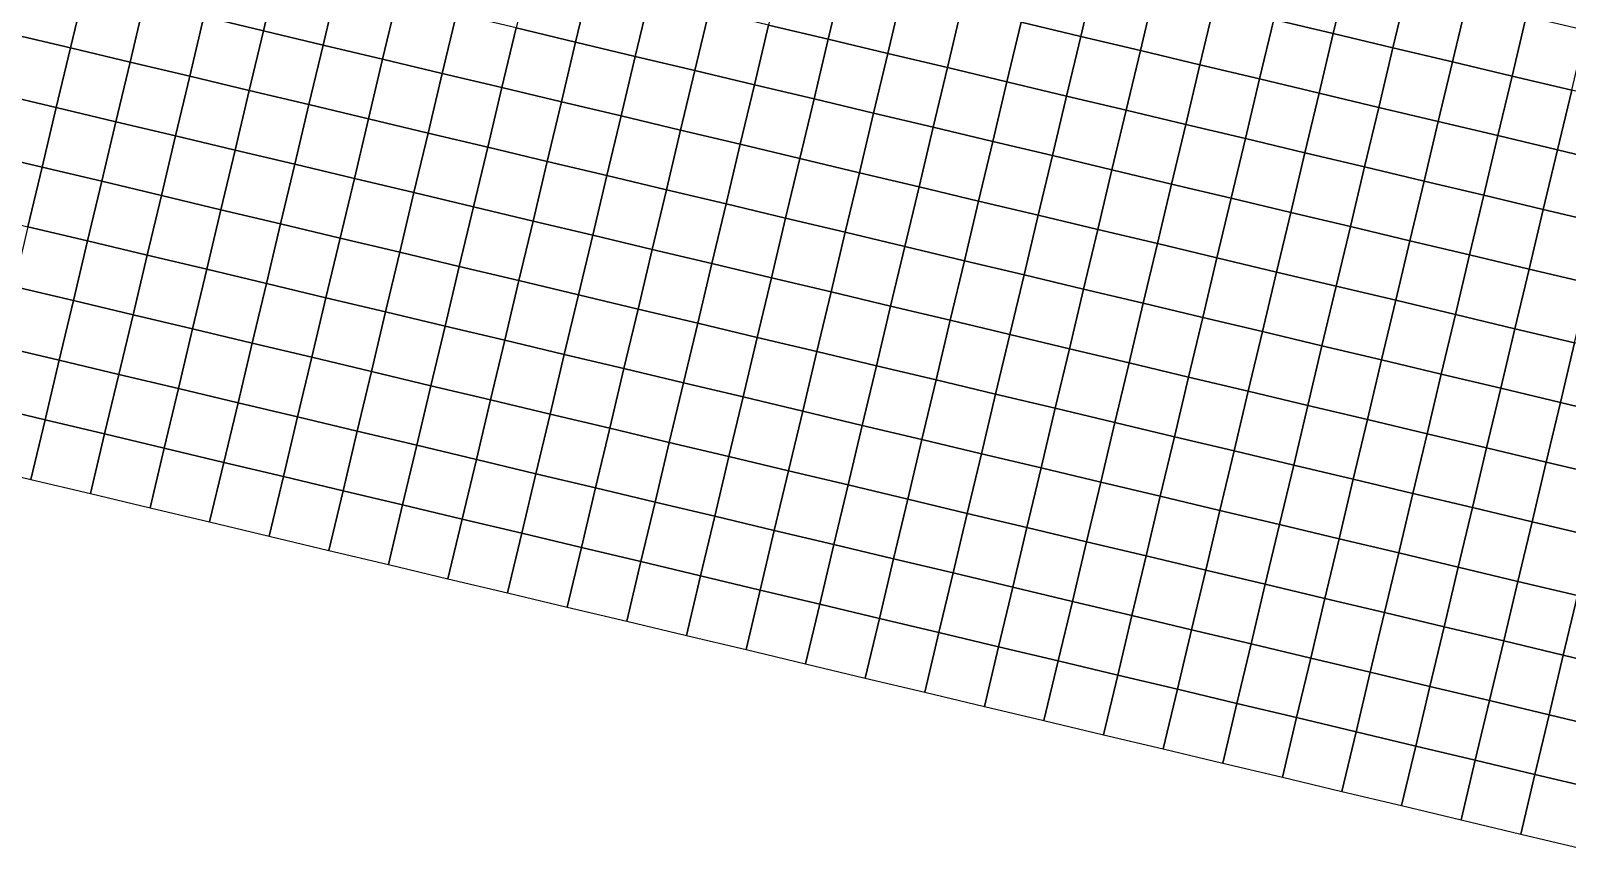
# Model space of a CAD drawing. Header units: metres. Extents: x 0.76 to 9.08, y -3.29 to 2.36.
# Drawn here: x 2.416 to 4.924, y -2.524 to -1.19 of the extents above; entities that cross this region are included whole.
import ezdxf

# ---------------------------------------------------------------- set-up
doc = ezdxf.new("R2010")
doc.units = ezdxf.units.M

msp = doc.modelspace()

# ---------------------------------------------------------------- linework, layer by layer
at = {"layer": 'C1_v2'}
for points in [[(2.7215, -1.0696, -0.6208), (2.6984, -1.1668, -0.6496), (2.7957, -1.19, -0.6708), (2.8188, -1.0927, -0.6431)], [(4.468, -1.0739, -0.7577), (4.4448, -1.1712, -0.8192), (4.5421, -1.1943, -0.8315), (4.5652, -1.097, -0.767)], [(2.4065, -1.0974, -0.5887), (2.3834, -1.1947, -0.6225), (2.4807, -1.2178, -0.6394), (2.5038, -1.1205, -0.607)], [(2.8188, -1.0927, -0.6431), (2.7957, -1.19, -0.6708), (2.893, -1.2131, -0.6921), (2.9161, -1.1158, -0.6655)], [(3.2311, -1.088, -0.7047), (3.208, -1.1853, -0.7297), (3.3052, -1.2084, -0.7504), (3.3284, -1.1111, -0.7266)], [(3.6434, -1.0833, -0.7554), (3.6202, -1.1806, -0.7864), (3.7175, -1.2037, -0.8062), (3.7407, -1.1064, -0.7745)], [(4.0557, -1.0786, -0.7805), (4.0325, -1.1759, -0.8252), (4.1298, -1.199, -0.8349), (4.153, -1.1017, -0.7901)], [(4.153, -1.1017, -0.7901), (4.1298, -1.199, -0.8349), (4.2271, -1.2222, -0.8451), (4.2502, -1.1249, -0.7998)], [(4.5652, -1.097, -0.767), (4.5421, -1.1943, -0.8315), (4.6394, -1.2175, -0.8482), (4.6625, -1.1202, -0.7817)], [(2.5038, -1.1205, -0.607), (2.4807, -1.2178, -0.6394), (2.578, -1.241, -0.6581), (2.6011, -1.1437, -0.6281)], [(2.9161, -1.1158, -0.6655), (2.893, -1.2131, -0.6921), (2.9902, -1.2363, -0.713), (3.0134, -1.139, -0.6879)], [(3.3284, -1.1111, -0.7266), (3.3052, -1.2084, -0.7504), (3.4025, -1.2316, -0.7706), (3.4257, -1.1343, -0.7469)], [(3.7407, -1.1064, -0.7745), (3.7175, -1.2037, -0.8062), (3.8148, -1.2269, -0.8258), (3.838, -1.1296, -0.7937)], [(4.2502, -1.1249, -0.7998), (4.2271, -1.2222, -0.8451), (4.3244, -1.2453, -0.8567), (4.3475, -1.148, -0.8096)], [(4.6625, -1.1202, -0.7817), (4.6394, -1.2175, -0.8482), (4.7367, -1.2406, -0.8617), (4.7598, -1.1433, -0.7948)], [(2.6011, -1.1437, -0.6281), (2.578, -1.241, -0.6581), (2.6752, -1.2641, -0.6789), (2.6984, -1.1668, -0.6496)], [(3.0134, -1.139, -0.6879), (2.9902, -1.2363, -0.713), (3.0875, -1.2594, -0.7319), (3.1107, -1.1621, -0.7085)], [(3.4257, -1.1343, -0.7469), (3.4025, -1.2316, -0.7706), (3.4998, -1.2547, -0.7901), (3.523, -1.1574, -0.7661)], [(3.838, -1.1296, -0.7937), (3.8148, -1.2269, -0.8258), (3.9121, -1.25, -0.8434), (3.9352, -1.1527, -0.8108)], [(3.9352, -1.1527, -0.8108), (3.9121, -1.25, -0.8434), (4.0094, -1.2732, -0.8577), (4.0325, -1.1759, -0.8252)], [(4.3475, -1.148, -0.8096), (4.3244, -1.2453, -0.8567), (4.4217, -1.2685, -0.8683), (4.4448, -1.1712, -0.8192)], [(4.7598, -1.1433, -0.7948), (4.7367, -1.2406, -0.8617), (4.8339, -1.2638, -0.8703), (4.8571, -1.1665, -0.8057)], [(2.6984, -1.1668, -0.6496), (2.6752, -1.2641, -0.6789), (2.7725, -1.2873, -0.6991), (2.7957, -1.19, -0.6708)], [(3.1107, -1.1621, -0.7085), (3.0875, -1.2594, -0.7319), (3.1848, -1.2826, -0.7513), (3.208, -1.1853, -0.7297)], [(3.523, -1.1574, -0.7661), (3.4998, -1.2547, -0.7901), (3.5971, -1.2779, -0.8095), (3.6202, -1.1806, -0.7864)], [(4.0325, -1.1759, -0.8252), (4.0094, -1.2732, -0.8577), (4.1067, -1.2963, -0.8674), (4.1298, -1.199, -0.8349)], [(4.4448, -1.1712, -0.8192), (4.4217, -1.2685, -0.8683), (4.5189, -1.2916, -0.8813), (4.5421, -1.1943, -0.8315)], [(4.8571, -1.1665, -0.8057), (4.8339, -1.2638, -0.8703), (4.9312, -1.2869, -0.8654), (4.9544, -1.1896, -0.8077)], [(2.3834, -1.1947, -0.6225), (2.3602, -1.292, -0.6456), (2.4575, -1.3151, -0.661), (2.4807, -1.2178, -0.6394)], [(2.7957, -1.19, -0.6708), (2.7725, -1.2873, -0.6991), (2.8698, -1.3104, -0.718), (2.893, -1.2131, -0.6921)], [(3.208, -1.1853, -0.7297), (3.1848, -1.2826, -0.7513), (3.2821, -1.3057, -0.7705), (3.3052, -1.2084, -0.7504)], [(3.6202, -1.1806, -0.7864), (3.5971, -1.2779, -0.8095), (3.6944, -1.301, -0.8293), (3.7175, -1.2037, -0.8062)], [(3.7175, -1.2037, -0.8062), (3.6944, -1.301, -0.8293), (3.7917, -1.3242, -0.8476), (3.8148, -1.2269, -0.8258)], [(4.1298, -1.199, -0.8349), (4.1067, -1.2963, -0.8674), (4.2039, -1.3195, -0.8788), (4.2271, -1.2222, -0.8451)], [(4.5421, -1.1943, -0.8315), (4.5189, -1.2916, -0.8813), (4.6162, -1.3148, -0.8991), (4.6394, -1.2175, -0.8482)], [(2.4807, -1.2178, -0.6394), (2.4575, -1.3151, -0.661), (2.5548, -1.3383, -0.6791), (2.578, -1.241, -0.6581)], [(2.893, -1.2131, -0.6921), (2.8698, -1.3104, -0.718), (2.9671, -1.3336, -0.7367), (2.9902, -1.2363, -0.713)], [(3.3052, -1.2084, -0.7504), (3.2821, -1.3057, -0.7705), (3.3794, -1.3289, -0.789), (3.4025, -1.2316, -0.7706)], [(3.8148, -1.2269, -0.8258), (3.7917, -1.3242, -0.8476), (3.8889, -1.3473, -0.8641), (3.9121, -1.25, -0.8434)], [(4.2271, -1.2222, -0.8451), (4.2039, -1.3195, -0.8788), (4.3012, -1.3426, -0.891), (4.3244, -1.2453, -0.8567)], [(4.6394, -1.2175, -0.8482), (4.6162, -1.3148, -0.8991), (4.7135, -1.3379, -0.9133), (4.7367, -1.2406, -0.8617)], [(2.578, -1.241, -0.6581), (2.5548, -1.3383, -0.6791), (2.6521, -1.3614, -0.6981), (2.6752, -1.2641, -0.6789)], [(2.9902, -1.2363, -0.713), (2.9671, -1.3336, -0.7367), (3.0644, -1.3567, -0.7536), (3.0875, -1.2594, -0.7319)], [(3.4025, -1.2316, -0.7706), (3.3794, -1.3289, -0.789), (3.4767, -1.352, -0.8074), (3.4998, -1.2547, -0.7901)], [(3.9121, -1.25, -0.8434), (3.8889, -1.3473, -0.8641), (3.9862, -1.3704, -0.8773), (4.0094, -1.2732, -0.8577)], [(4.3244, -1.2453, -0.8567), (4.3012, -1.3426, -0.891), (4.3985, -1.3657, -0.9025), (4.4217, -1.2685, -0.8683)], [(4.7367, -1.2406, -0.8617), (4.7135, -1.3379, -0.9133), (4.8108, -1.361, -0.9183), (4.8339, -1.2638, -0.8703)], [(2.6752, -1.2641, -0.6789), (2.6521, -1.3614, -0.6981), (2.7494, -1.3846, -0.7176), (2.7725, -1.2873, -0.6991)], [(3.0875, -1.2594, -0.7319), (3.0644, -1.3567, -0.7536), (3.1617, -1.3798, -0.7697), (3.1848, -1.2826, -0.7513)], [(3.4998, -1.2547, -0.7901), (3.4767, -1.352, -0.8074), (3.5739, -1.3751, -0.8252), (3.5971, -1.2779, -0.8095)], [(3.5971, -1.2779, -0.8095), (3.5739, -1.3751, -0.8252), (3.6712, -1.3983, -0.8429), (3.6944, -1.301, -0.8293)], [(4.0094, -1.2732, -0.8577), (3.9862, -1.3704, -0.8773), (4.0835, -1.3936, -0.8879), (4.1067, -1.2963, -0.8674)], [(4.4217, -1.2685, -0.8683), (4.3985, -1.3657, -0.9025), (4.4958, -1.3889, -0.9168), (4.5189, -1.2916, -0.8813)], [(4.8339, -1.2638, -0.8703), (4.8108, -1.361, -0.9183), (4.9081, -1.3842, -0.9093), (4.9312, -1.2869, -0.8654)], [(2.3602, -1.292, -0.6456), (2.3371, -1.3893, -0.6578), (2.4344, -1.4124, -0.6723), (2.4575, -1.3151, -0.661)], [(2.7725, -1.2873, -0.6991), (2.7494, -1.3846, -0.7176), (2.8467, -1.4077, -0.7352), (2.8698, -1.3104, -0.718)], [(3.1848, -1.2826, -0.7513), (3.1617, -1.3798, -0.7697), (3.2589, -1.403, -0.7861), (3.2821, -1.3057, -0.7705)], [(3.6944, -1.301, -0.8293), (3.6712, -1.3983, -0.8429), (3.7685, -1.4214, -0.8592), (3.7917, -1.3242, -0.8476)], [(4.1067, -1.2963, -0.8674), (4.0835, -1.3936, -0.8879), (4.1808, -1.4167, -0.8989), (4.2039, -1.3195, -0.8788)], [(4.5189, -1.2916, -0.8813), (4.4958, -1.3889, -0.9168), (4.5931, -1.412, -0.9334), (4.6162, -1.3148, -0.8991)], [(4.9312, -1.2869, -0.8654), (4.9081, -1.3842, -0.9093), (5.0054, -1.4073, -0.8937), (5.0285, -1.31, -0.8556)], [(2.4575, -1.3151, -0.661), (2.4344, -1.4124, -0.6723), (2.5317, -1.4355, -0.6897), (2.5548, -1.3383, -0.6791)], [(2.8698, -1.3104, -0.718), (2.8467, -1.4077, -0.7352), (2.944, -1.4308, -0.7524), (2.9671, -1.3336, -0.7367)], [(3.2821, -1.3057, -0.7705), (3.2589, -1.403, -0.7861), (3.3562, -1.4261, -0.8019), (3.3794, -1.3289, -0.789)], [(3.3794, -1.3289, -0.789), (3.3562, -1.4261, -0.8019), (3.4535, -1.4493, -0.8186), (3.4767, -1.352, -0.8074)], [(3.7917, -1.3242, -0.8476), (3.7685, -1.4214, -0.8592), (3.8658, -1.4446, -0.8737), (3.8889, -1.3473, -0.8641)], [(4.2039, -1.3195, -0.8788), (4.1808, -1.4167, -0.8989), (4.2781, -1.4399, -0.9121), (4.3012, -1.3426, -0.891)], [(4.6162, -1.3148, -0.8991), (4.5931, -1.412, -0.9334), (4.6904, -1.4352, -0.9458), (4.7135, -1.3379, -0.9133)], [(2.5548, -1.3383, -0.6791), (2.5317, -1.4355, -0.6897), (2.629, -1.4587, -0.7078), (2.6521, -1.3614, -0.6981)], [(2.9671, -1.3336, -0.7367), (2.944, -1.4308, -0.7524), (3.0412, -1.454, -0.7674), (3.0644, -1.3567, -0.7536)], [(3.4767, -1.352, -0.8074), (3.4535, -1.4493, -0.8186), (3.5508, -1.4724, -0.8326), (3.5739, -1.3751, -0.8252)], [(3.8889, -1.3473, -0.8641), (3.8658, -1.4446, -0.8737), (3.9631, -1.4677, -0.8847), (3.9862, -1.3704, -0.8773)], [(4.3012, -1.3426, -0.891), (4.2781, -1.4399, -0.9121), (4.3754, -1.463, -0.9237), (4.3985, -1.3657, -0.9025)], [(4.7135, -1.3379, -0.9133), (4.6904, -1.4352, -0.9458), (4.7877, -1.4583, -0.9485), (4.8108, -1.361, -0.9183)], [(2.6521, -1.3614, -0.6981), (2.629, -1.4587, -0.7078), (2.7262, -1.4818, -0.7269), (2.7494, -1.3846, -0.7176)], [(3.0644, -1.3567, -0.7536), (3.0412, -1.454, -0.7674), (3.1385, -1.4771, -0.7815), (3.1617, -1.3798, -0.7697)], [(3.5739, -1.3751, -0.8252), (3.5508, -1.4724, -0.8326), (3.6481, -1.4956, -0.8471), (3.6712, -1.3983, -0.8429)], [(3.9862, -1.3704, -0.8773), (3.9631, -1.4677, -0.8847), (4.0604, -1.4909, -0.8954), (4.0835, -1.3936, -0.8879)], [(4.3985, -1.3657, -0.9025), (4.3754, -1.463, -0.9237), (4.4727, -1.4862, -0.9369), (4.4958, -1.3889, -0.9168)], [(4.8108, -1.361, -0.9183), (4.7877, -1.4583, -0.9485), (4.8849, -1.4815, -0.938), (4.9081, -1.3842, -0.9093)], [(2.3371, -1.3893, -0.6578), (2.314, -1.4865, -0.6593), (2.4112, -1.5097, -0.6731), (2.4344, -1.4124, -0.6723)], [(2.7494, -1.3846, -0.7176), (2.7262, -1.4818, -0.7269), (2.8235, -1.505, -0.7442), (2.8467, -1.4077, -0.7352)], [(3.1617, -1.3798, -0.7697), (3.1385, -1.4771, -0.7815), (3.2358, -1.5003, -0.7959), (3.2589, -1.403, -0.7861)], [(3.2589, -1.403, -0.7861), (3.2358, -1.5003, -0.7959), (3.3331, -1.5234, -0.8098), (3.3562, -1.4261, -0.8019)], [(3.6712, -1.3983, -0.8429), (3.6481, -1.4956, -0.8471), (3.7454, -1.5187, -0.8596), (3.7685, -1.4214, -0.8592)], [(4.0835, -1.3936, -0.8879), (4.0604, -1.4909, -0.8954), (4.1577, -1.514, -0.9071), (4.1808, -1.4167, -0.8989)], [(4.4958, -1.3889, -0.9168), (4.4727, -1.4862, -0.9369), (4.5699, -1.5093, -0.9528), (4.5931, -1.412, -0.9334)], [(4.9081, -1.3842, -0.9093), (4.8849, -1.4815, -0.938), (4.9822, -1.5046, -0.9192), (5.0054, -1.4073, -0.8937)], [(2.4344, -1.4124, -0.6723), (2.4112, -1.5097, -0.6731), (2.5085, -1.5328, -0.6902), (2.5317, -1.4355, -0.6897)], [(2.8467, -1.4077, -0.7352), (2.8235, -1.505, -0.7442), (2.9208, -1.5281, -0.76), (2.944, -1.4308, -0.7524)], [(3.3562, -1.4261, -0.8019), (3.3331, -1.5234, -0.8098), (3.4304, -1.5466, -0.8246), (3.4535, -1.4493, -0.8186)], [(3.7685, -1.4214, -0.8592), (3.7454, -1.5187, -0.8596), (3.8427, -1.5419, -0.8718), (3.8658, -1.4446, -0.8737)], [(4.1808, -1.4167, -0.8989), (4.1577, -1.514, -0.9071), (4.2549, -1.5372, -0.9201), (4.2781, -1.4399, -0.9121)], [(4.5931, -1.412, -0.9334), (4.5699, -1.5093, -0.9528), (4.6672, -1.5325, -0.9608), (4.6904, -1.4352, -0.9458)], [(2.5317, -1.4355, -0.6897), (2.5085, -1.5328, -0.6902), (2.6058, -1.556, -0.7076), (2.629, -1.4587, -0.7078)], [(2.944, -1.4308, -0.7524), (2.9208, -1.5281, -0.76), (3.0181, -1.5513, -0.7739), (3.0412, -1.454, -0.7674)], [(3.0412, -1.454, -0.7674), (3.0181, -1.5513, -0.7739), (3.1154, -1.5744, -0.7875), (3.1385, -1.4771, -0.7815)], [(3.4535, -1.4493, -0.8186), (3.4304, -1.5466, -0.8246), (3.5277, -1.5697, -0.8363), (3.5508, -1.4724, -0.8326)], [(3.8658, -1.4446, -0.8737), (3.8427, -1.5419, -0.8718), (3.9399, -1.565, -0.8809), (3.9631, -1.4677, -0.8847)], [(4.2781, -1.4399, -0.9121), (4.2549, -1.5372, -0.9201), (4.3522, -1.5603, -0.9309), (4.3754, -1.463, -0.9237)], [(4.6904, -1.4352, -0.9458), (4.6672, -1.5325, -0.9608), (4.7645, -1.5556, -0.962), (4.7877, -1.4583, -0.9485)], [(2.629, -1.4587, -0.7078), (2.6058, -1.556, -0.7076), (2.7031, -1.5791, -0.7268), (2.7262, -1.4818, -0.7269)], [(3.1385, -1.4771, -0.7815), (3.1154, -1.5744, -0.7875), (3.2127, -1.5976, -0.8014), (3.2358, -1.5003, -0.7959)], [(3.5508, -1.4724, -0.8326), (3.5277, -1.5697, -0.8363), (3.6249, -1.5929, -0.8475), (3.6481, -1.4956, -0.8471)], [(3.9631, -1.4677, -0.8847), (3.9399, -1.565, -0.8809), (4.0372, -1.5882, -0.891), (4.0604, -1.4909, -0.8954)], [(4.3754, -1.463, -0.9237), (4.3522, -1.5603, -0.9309), (4.4495, -1.5835, -0.9423), (4.4727, -1.4862, -0.9369)], [(4.7877, -1.4583, -0.9485), (4.7645, -1.5556, -0.962), (4.8618, -1.5788, -0.9521), (4.8849, -1.4815, -0.938)], [(2.7262, -1.4818, -0.7269), (2.7031, -1.5791, -0.7268), (2.8004, -1.6023, -0.744), (2.8235, -1.505, -0.7442)], [(3.2358, -1.5003, -0.7959), (3.2127, -1.5976, -0.8014), (3.3099, -1.6207, -0.8132), (3.3331, -1.5234, -0.8098)], [(3.6481, -1.4956, -0.8471), (3.6249, -1.5929, -0.8475), (3.7222, -1.616, -0.858), (3.7454, -1.5187, -0.8596)], [(4.0604, -1.4909, -0.8954), (4.0372, -1.5882, -0.891), (4.1345, -1.6113, -0.9023), (4.1577, -1.514, -0.9071)], [(4.4727, -1.4862, -0.9369), (4.4495, -1.5835, -0.9423), (4.5468, -1.6066, -0.9553), (4.5699, -1.5093, -0.9528)], [(4.8849, -1.4815, -0.938), (4.8618, -1.5788, -0.9521), (4.9591, -1.6019, -0.9336), (4.9822, -1.5046, -0.9192)], [(2.4112, -1.5097, -0.6731), (2.3881, -1.607, -0.6638), (2.4854, -1.6301, -0.6804), (2.5085, -1.5328, -0.6902)], [(2.8235, -1.505, -0.7442), (2.8004, -1.6023, -0.744), (2.8977, -1.6254, -0.7592), (2.9208, -1.5281, -0.76)], [(2.9208, -1.5281, -0.76), (2.8977, -1.6254, -0.7592), (2.9949, -1.6486, -0.7734), (3.0181, -1.5513, -0.7739)], [(3.3331, -1.5234, -0.8098), (3.3099, -1.6207, -0.8132), (3.4072, -1.6439, -0.826), (3.4304, -1.5466, -0.8246)], [(3.7454, -1.5187, -0.8596), (3.7222, -1.616, -0.858), (3.8195, -1.6392, -0.8681), (3.8427, -1.5419, -0.8718)], [(4.1577, -1.514, -0.9071), (4.1345, -1.6113, -0.9023), (4.2318, -1.6345, -0.9136), (4.2549, -1.5372, -0.9201)], [(4.5699, -1.5093, -0.9528), (4.5468, -1.6066, -0.9553), (4.6441, -1.6297, -0.9599), (4.6672, -1.5325, -0.9608)], [(2.5085, -1.5328, -0.6902), (2.4854, -1.6301, -0.6804), (2.5827, -1.6533, -0.6981), (2.6058, -1.556, -0.7076)], [(3.0181, -1.5513, -0.7739), (2.9949, -1.6486, -0.7734), (3.0922, -1.6717, -0.7864), (3.1154, -1.5744, -0.7875)], [(3.4304, -1.5466, -0.8246), (3.4072, -1.6439, -0.826), (3.5045, -1.667, -0.836), (3.5277, -1.5697, -0.8363)], [(3.8427, -1.5419, -0.8718), (3.8195, -1.6392, -0.8681), (3.9168, -1.6623, -0.8764), (3.9399, -1.565, -0.8809)], [(4.2549, -1.5372, -0.9201), (4.2318, -1.6345, -0.9136), (4.3291, -1.6576, -0.9245), (4.3522, -1.5603, -0.9309)], [(4.6672, -1.5325, -0.9608), (4.6441, -1.6297, -0.9599), (4.7414, -1.6529, -0.9599), (4.7645, -1.5556, -0.962)], [(2.6058, -1.556, -0.7076), (2.5827, -1.6533, -0.6981), (2.6799, -1.6764, -0.7172), (2.7031, -1.5791, -0.7268)], [(2.7031, -1.5791, -0.7268), (2.6799, -1.6764, -0.7172), (2.7772, -1.6996, -0.7351), (2.8004, -1.6023, -0.744)], [(3.1154, -1.5744, -0.7875), (3.0922, -1.6717, -0.7864), (3.1895, -1.6948, -0.8), (3.2127, -1.5976, -0.8014)], [(3.5277, -1.5697, -0.8363), (3.5045, -1.667, -0.836), (3.6018, -1.6901, -0.8454), (3.6249, -1.5929, -0.8475)], [(3.9399, -1.565, -0.8809), (3.9168, -1.6623, -0.8764), (4.0141, -1.6854, -0.8857), (4.0372, -1.5882, -0.891)], [(4.3522, -1.5603, -0.9309), (4.3291, -1.6576, -0.9245), (4.4264, -1.6807, -0.9328), (4.4495, -1.5835, -0.9423)], [(4.7645, -1.5556, -0.962), (4.7414, -1.6529, -0.9599), (4.8386, -1.676, -0.9511), (4.8618, -1.5788, -0.9521)], [(4.8618, -1.5788, -0.9521), (4.8386, -1.676, -0.9511), (4.9359, -1.6992, -0.9365), (4.9591, -1.6019, -0.9336)], [(2.8004, -1.6023, -0.744), (2.7772, -1.6996, -0.7351), (2.8745, -1.7227, -0.7499), (2.8977, -1.6254, -0.7592)], [(3.2127, -1.5976, -0.8014), (3.1895, -1.6948, -0.8), (3.2868, -1.718, -0.8122), (3.3099, -1.6207, -0.8132)], [(3.6249, -1.5929, -0.8475), (3.6018, -1.6901, -0.8454), (3.6991, -1.7133, -0.8542), (3.7222, -1.616, -0.858)], [(4.0372, -1.5882, -0.891), (4.0141, -1.6854, -0.8857), (4.1114, -1.7086, -0.8968), (4.1345, -1.6113, -0.9023)], [(4.4495, -1.5835, -0.9423), (4.4264, -1.6807, -0.9328), (4.5236, -1.7039, -0.9418), (4.5468, -1.6066, -0.9553)], [(2.3881, -1.607, -0.6638), (2.3649, -1.7043, -0.6439), (2.4622, -1.7274, -0.661), (2.4854, -1.6301, -0.6804)], [(2.4854, -1.6301, -0.6804), (2.4622, -1.7274, -0.661), (2.5595, -1.7505, -0.6788), (2.5827, -1.6533, -0.6981)], [(2.8977, -1.6254, -0.7592), (2.8745, -1.7227, -0.7499), (2.9718, -1.7458, -0.7649), (2.9949, -1.6486, -0.7734)], [(3.3099, -1.6207, -0.8132), (3.2868, -1.718, -0.8122), (3.3841, -1.7411, -0.8229), (3.4072, -1.6439, -0.826)], [(3.7222, -1.616, -0.858), (3.6991, -1.7133, -0.8542), (3.7964, -1.7364, -0.8627), (3.8195, -1.6392, -0.8681)], [(4.1345, -1.6113, -0.9023), (4.1114, -1.7086, -0.8968), (4.2086, -1.7317, -0.9071), (4.2318, -1.6345, -0.9136)], [(4.5468, -1.6066, -0.9553), (4.5236, -1.7039, -0.9418), (4.6209, -1.727, -0.9438), (4.6441, -1.6297, -0.9599)], [(4.6441, -1.6297, -0.9599), (4.6209, -1.727, -0.9438), (4.7182, -1.7502, -0.9432), (4.7414, -1.6529, -0.9599)], [(2.5827, -1.6533, -0.6981), (2.5595, -1.7505, -0.6788), (2.6568, -1.7737, -0.6984), (2.6799, -1.6764, -0.7172)], [(2.9949, -1.6486, -0.7734), (2.9718, -1.7458, -0.7649), (3.0691, -1.769, -0.7786), (3.0922, -1.6717, -0.7864)], [(3.4072, -1.6439, -0.826), (3.3841, -1.7411, -0.8229), (3.4814, -1.7643, -0.8331), (3.5045, -1.667, -0.836)], [(3.8195, -1.6392, -0.8681), (3.7964, -1.7364, -0.8627), (3.8937, -1.7596, -0.8706), (3.9168, -1.6623, -0.8764)], [(4.2318, -1.6345, -0.9136), (4.2086, -1.7317, -0.9071), (4.3059, -1.7549, -0.9159), (4.3291, -1.6576, -0.9245)], [(4.7414, -1.6529, -0.9599), (4.7182, -1.7502, -0.9432), (4.8155, -1.7733, -0.9368), (4.8386, -1.676, -0.9511)], [(2.6799, -1.6764, -0.7172), (2.6568, -1.7737, -0.6984), (2.7541, -1.7968, -0.7177), (2.7772, -1.6996, -0.7351)], [(3.0922, -1.6717, -0.7864), (3.0691, -1.769, -0.7786), (3.1664, -1.7921, -0.7923), (3.1895, -1.6948, -0.8)], [(3.5045, -1.667, -0.836), (3.4814, -1.7643, -0.8331), (3.5787, -1.7874, -0.8403), (3.6018, -1.6901, -0.8454)], [(3.9168, -1.6623, -0.8764), (3.8937, -1.7596, -0.8706), (3.9909, -1.7827, -0.8805), (4.0141, -1.6854, -0.8857)], [(4.3291, -1.6576, -0.9245), (4.3059, -1.7549, -0.9159), (4.4032, -1.778, -0.9226), (4.4264, -1.6807, -0.9328)], [(4.8386, -1.676, -0.9511), (4.8155, -1.7733, -0.9368), (4.9128, -1.7965, -0.9283), (4.9359, -1.6992, -0.9365)], [(2.3649, -1.7043, -0.6439), (2.3418, -1.8015, -0.6278), (2.4391, -1.8247, -0.6451), (2.4622, -1.7274, -0.661)], [(2.7772, -1.6996, -0.7351), (2.7541, -1.7968, -0.7177), (2.8514, -1.82, -0.7328), (2.8745, -1.7227, -0.7499)], [(3.1895, -1.6948, -0.8), (3.1664, -1.7921, -0.7923), (3.2637, -1.8153, -0.805), (3.2868, -1.718, -0.8122)], [(3.6018, -1.6901, -0.8454), (3.5787, -1.7874, -0.8403), (3.6759, -1.8106, -0.8481), (3.6991, -1.7133, -0.8542)], [(4.0141, -1.6854, -0.8857), (3.9909, -1.7827, -0.8805), (4.0882, -1.8059, -0.8907), (4.1114, -1.7086, -0.8968)], [(4.4264, -1.6807, -0.9328), (4.4032, -1.778, -0.9226), (4.5005, -1.8012, -0.9282), (4.5236, -1.7039, -0.9418)], [(4.5236, -1.7039, -0.9418), (4.5005, -1.8012, -0.9282), (4.5978, -1.8243, -0.9265), (4.6209, -1.727, -0.9438)], [(4.9359, -1.6992, -0.9365), (4.9128, -1.7965, -0.9283), (5.0101, -1.8196, -0.9108), (5.0332, -1.7223, -0.9116)], [(2.4622, -1.7274, -0.661), (2.4391, -1.8247, -0.6451), (2.5364, -1.8478, -0.6636), (2.5595, -1.7505, -0.6788)], [(2.8745, -1.7227, -0.7499), (2.8514, -1.82, -0.7328), (2.9487, -1.8431, -0.749), (2.9718, -1.7458, -0.7649)], [(3.2868, -1.718, -0.8122), (3.2637, -1.8153, -0.805), (3.3609, -1.8384, -0.8158), (3.3841, -1.7411, -0.8229)], [(3.6991, -1.7133, -0.8542), (3.6759, -1.8106, -0.8481), (3.7732, -1.8337, -0.8556), (3.7964, -1.7364, -0.8627)], [(4.1114, -1.7086, -0.8968), (4.0882, -1.8059, -0.8907), (4.1855, -1.829, -0.8996), (4.2086, -1.7317, -0.9071)], [(4.6209, -1.727, -0.9438), (4.5978, -1.8243, -0.9265), (4.6951, -1.8475, -0.9244), (4.7182, -1.7502, -0.9432)], [(2.5595, -1.7505, -0.6788), (2.5364, -1.8478, -0.6636), (2.6337, -1.871, -0.6834), (2.6568, -1.7737, -0.6984)], [(2.9718, -1.7458, -0.7649), (2.9487, -1.8431, -0.749), (3.0459, -1.8663, -0.764), (3.0691, -1.769, -0.7786)], [(3.3841, -1.7411, -0.8229), (3.3609, -1.8384, -0.8158), (3.4582, -1.8616, -0.8254), (3.4814, -1.7643, -0.8331)], [(3.7964, -1.7364, -0.8627), (3.7732, -1.8337, -0.8556), (3.8705, -1.8569, -0.8638), (3.8937, -1.7596, -0.8706)], [(4.2086, -1.7317, -0.9071), (4.1855, -1.829, -0.8996), (4.2828, -1.8522, -0.9067), (4.3059, -1.7549, -0.9159)], [(4.3059, -1.7549, -0.9159), (4.2828, -1.8522, -0.9067), (4.3801, -1.8753, -0.9114), (4.4032, -1.778, -0.9226)], [(4.7182, -1.7502, -0.9432), (4.6951, -1.8475, -0.9244), (4.7924, -1.8706, -0.9193), (4.8155, -1.7733, -0.9368)], [(2.6568, -1.7737, -0.6984), (2.6337, -1.871, -0.6834), (2.7309, -1.8941, -0.7033), (2.7541, -1.7968, -0.7177)], [(3.0691, -1.769, -0.7786), (3.0459, -1.8663, -0.764), (3.1432, -1.8894, -0.7788), (3.1664, -1.7921, -0.7923)], [(3.4814, -1.7643, -0.8331), (3.4582, -1.8616, -0.8254), (3.5555, -1.8847, -0.8325), (3.5787, -1.7874, -0.8403)], [(3.8937, -1.7596, -0.8706), (3.8705, -1.8569, -0.8638), (3.9678, -1.88, -0.8742), (3.9909, -1.7827, -0.8805)], [(4.4032, -1.778, -0.9226), (4.3801, -1.8753, -0.9114), (4.4774, -1.8985, -0.914), (4.5005, -1.8012, -0.9282)], [(4.8155, -1.7733, -0.9368), (4.7924, -1.8706, -0.9193), (4.8896, -1.8938, -0.9147), (4.9128, -1.7965, -0.9283)], [(2.3418, -1.8015, -0.6278), (2.3187, -1.8988, -0.6157), (2.4159, -1.922, -0.6332), (2.4391, -1.8247, -0.6451)], [(2.7541, -1.7968, -0.7177), (2.7309, -1.8941, -0.7033), (2.8282, -1.9173, -0.7194), (2.8514, -1.82, -0.7328)], [(3.1664, -1.7921, -0.7923), (3.1432, -1.8894, -0.7788), (3.2405, -1.9126, -0.7925), (3.2637, -1.8153, -0.805)], [(3.5787, -1.7874, -0.8403), (3.5555, -1.8847, -0.8325), (3.6528, -1.9079, -0.8402), (3.6759, -1.8106, -0.8481)], [(3.9909, -1.7827, -0.8805), (3.9678, -1.88, -0.8742), (4.0651, -1.9032, -0.8841), (4.0882, -1.8059, -0.8907)], [(4.0882, -1.8059, -0.8907), (4.0651, -1.9032, -0.8841), (4.1624, -1.9263, -0.8923), (4.1855, -1.829, -0.8996)], [(4.5005, -1.8012, -0.9282), (4.4774, -1.8985, -0.914), (4.5746, -1.9216, -0.9105), (4.5978, -1.8243, -0.9265)], [(4.9128, -1.7965, -0.9283), (4.8896, -1.8938, -0.9147), (4.9869, -1.9169, -0.9041), (5.0101, -1.8196, -0.9108)], [(2.4391, -1.8247, -0.6451), (2.4159, -1.922, -0.6332), (2.5132, -1.9451, -0.652), (2.5364, -1.8478, -0.6636)], [(2.8514, -1.82, -0.7328), (2.8282, -1.9173, -0.7194), (2.9255, -1.9404, -0.7359), (2.9487, -1.8431, -0.749)], [(3.2637, -1.8153, -0.805), (3.2405, -1.9126, -0.7925), (3.3378, -1.9357, -0.8045), (3.3609, -1.8384, -0.8158)], [(3.6759, -1.8106, -0.8481), (3.6528, -1.9079, -0.8402), (3.7501, -1.931, -0.8473), (3.7732, -1.8337, -0.8556)], [(4.1855, -1.829, -0.8996), (4.1624, -1.9263, -0.8923), (4.2596, -1.9495, -0.8963), (4.2828, -1.8522, -0.9067)], [(4.5978, -1.8243, -0.9265), (4.5746, -1.9216, -0.9105), (4.6719, -1.9447, -0.9062), (4.6951, -1.8475, -0.9244)], [(2.5364, -1.8478, -0.6636), (2.5132, -1.9451, -0.652), (2.6105, -1.9683, -0.6722), (2.6337, -1.871, -0.6834)], [(2.9487, -1.8431, -0.749), (2.9255, -1.9404, -0.7359), (3.0228, -1.9636, -0.7522), (3.0459, -1.8663, -0.764)], [(3.3609, -1.8384, -0.8158), (3.3378, -1.9357, -0.8045), (3.4351, -1.9589, -0.8139), (3.4582, -1.8616, -0.8254)], [(3.7732, -1.8337, -0.8556), (3.7501, -1.931, -0.8473), (3.8474, -1.9542, -0.8562), (3.8705, -1.8569, -0.8638)], [(4.2828, -1.8522, -0.9067), (4.2596, -1.9495, -0.8963), (4.3569, -1.9726, -0.899), (4.3801, -1.8753, -0.9114)], [(4.6951, -1.8475, -0.9244), (4.6719, -1.9447, -0.9062), (4.7692, -1.9679, -0.9007), (4.7924, -1.8706, -0.9193)], [(2.6337, -1.871, -0.6834), (2.6105, -1.9683, -0.6722), (2.7078, -1.9914, -0.6924), (2.7309, -1.8941, -0.7033)], [(3.0459, -1.8663, -0.764), (3.0228, -1.9636, -0.7522), (3.1201, -1.9867, -0.7679), (3.1432, -1.8894, -0.7788)], [(3.4582, -1.8616, -0.8254), (3.4351, -1.9589, -0.8139), (3.5324, -1.982, -0.8214), (3.5555, -1.8847, -0.8325)], [(3.8705, -1.8569, -0.8638), (3.8474, -1.9542, -0.8562), (3.9446, -1.9773, -0.8667), (3.9678, -1.88, -0.8742)], [(3.9678, -1.88, -0.8742), (3.9446, -1.9773, -0.8667), (4.0419, -2.0004, -0.8756), (4.0651, -1.9032, -0.8841)], [(4.3801, -1.8753, -0.9114), (4.3569, -1.9726, -0.899), (4.4542, -1.9957, -0.8993), (4.4774, -1.8985, -0.914)], [(4.7924, -1.8706, -0.9193), (4.7692, -1.9679, -0.9007), (4.8665, -1.991, -0.8984), (4.8896, -1.8938, -0.9147)], [(2.7309, -1.8941, -0.7033), (2.7078, -1.9914, -0.6924), (2.8051, -2.0146, -0.7093), (2.8282, -1.9173, -0.7194)], [(3.1432, -1.8894, -0.7788), (3.1201, -1.9867, -0.7679), (3.2174, -2.0098, -0.7825), (3.2405, -1.9126, -0.7925)], [(3.5555, -1.8847, -0.8325), (3.5324, -1.982, -0.8214), (3.6296, -2.0051, -0.8296), (3.6528, -1.9079, -0.8402)], [(4.0651, -1.9032, -0.8841), (4.0419, -2.0004, -0.8756), (4.1392, -2.0236, -0.8825), (4.1624, -1.9263, -0.8923)], [(4.4774, -1.8985, -0.914), (4.4542, -1.9957, -0.8993), (4.5515, -2.0189, -0.8951), (4.5746, -1.9216, -0.9105)], [(4.8896, -1.8938, -0.9147), (4.8665, -1.991, -0.8984), (4.9638, -2.0142, -0.8937), (4.9869, -1.9169, -0.9041)], [(2.8282, -1.9173, -0.7194), (2.8051, -2.0146, -0.7093), (2.9024, -2.0377, -0.7263), (2.9255, -1.9404, -0.7359)], [(3.2405, -1.9126, -0.7925), (3.2174, -2.0098, -0.7825), (3.3146, -2.033, -0.7952), (3.3378, -1.9357, -0.8045)], [(3.6528, -1.9079, -0.8402), (3.6296, -2.0051, -0.8296), (3.7269, -2.0283, -0.8375), (3.7501, -1.931, -0.8473)], [(3.7501, -1.931, -0.8473), (3.7269, -2.0283, -0.8375), (3.8242, -2.0514, -0.8477), (3.8474, -1.9542, -0.8562)], [(4.1624, -1.9263, -0.8923), (4.1392, -2.0236, -0.8825), (4.2365, -2.0467, -0.8854), (4.2596, -1.9495, -0.8963)], [(4.5746, -1.9216, -0.9105), (4.5515, -2.0189, -0.8951), (4.6488, -2.042, -0.8903), (4.6719, -1.9447, -0.9062)], [(2.9255, -1.9404, -0.7359), (2.9024, -2.0377, -0.7263), (2.9996, -2.0608, -0.7434), (3.0228, -1.9636, -0.7522)], [(3.3378, -1.9357, -0.8045), (3.3146, -2.033, -0.7952), (3.4119, -2.0561, -0.805), (3.4351, -1.9589, -0.8139)], [(3.8474, -1.9542, -0.8562), (3.8242, -2.0514, -0.8477), (3.9215, -2.0746, -0.8581), (3.9446, -1.9773, -0.8667)], [(4.2596, -1.9495, -0.8963), (4.2365, -2.0467, -0.8854), (4.3338, -2.0699, -0.8859), (4.3569, -1.9726, -0.899)], [(4.6719, -1.9447, -0.9062), (4.6488, -2.042, -0.8903), (4.7461, -2.0652, -0.8857), (4.7692, -1.9679, -0.9007)], [(3.0228, -1.9636, -0.7522), (2.9996, -2.0608, -0.7434), (3.0969, -2.084, -0.7599), (3.1201, -1.9867, -0.7679)], [(3.4351, -1.9589, -0.8139), (3.4119, -2.0561, -0.805), (3.5092, -2.0793, -0.8124), (3.5324, -1.982, -0.8214)], [(3.9446, -1.9773, -0.8667), (3.9215, -2.0746, -0.8581), (4.0188, -2.0977, -0.8657), (4.0419, -2.0004, -0.8756)], [(4.3569, -1.9726, -0.899), (4.3338, -2.0699, -0.8859), (4.4311, -2.093, -0.884), (4.4542, -1.9957, -0.8993)], [(4.7692, -1.9679, -0.9007), (4.7461, -2.0652, -0.8857), (4.8434, -2.0883, -0.8821), (4.8665, -1.991, -0.8984)], [(3.1201, -1.9867, -0.7679), (3.0969, -2.084, -0.7599), (3.1942, -2.1071, -0.7751), (3.2174, -2.0098, -0.7825)], [(3.5324, -1.982, -0.8214), (3.5092, -2.0793, -0.8124), (3.6065, -2.1024, -0.8211), (3.6296, -2.0051, -0.8296)], [(3.6296, -2.0051, -0.8296), (3.6065, -2.1024, -0.8211), (3.7038, -2.1256, -0.8297), (3.7269, -2.0283, -0.8375)], [(4.0419, -2.0004, -0.8756), (4.0188, -2.0977, -0.8657), (4.1161, -2.1209, -0.8713), (4.1392, -2.0236, -0.8825)], [(4.4542, -1.9957, -0.8993), (4.4311, -2.093, -0.884), (4.5284, -2.1162, -0.879), (4.5515, -2.0189, -0.8951)], [(4.8665, -1.991, -0.8984), (4.8434, -2.0883, -0.8821), (4.9406, -2.1115, -0.8824), (4.9638, -2.0142, -0.8937)], [(3.2174, -2.0098, -0.7825), (3.1942, -2.1071, -0.7751), (3.2915, -2.1303, -0.7878), (3.3146, -2.033, -0.7952)], [(3.7269, -2.0283, -0.8375), (3.7038, -2.1256, -0.8297), (3.8011, -2.1487, -0.8406), (3.8242, -2.0514, -0.8477)], [(4.1392, -2.0236, -0.8825), (4.1161, -2.1209, -0.8713), (4.2134, -2.144, -0.8732), (4.2365, -2.0467, -0.8854)], [(4.5515, -2.0189, -0.8951), (4.5284, -2.1162, -0.879), (4.6256, -2.1393, -0.8747), (4.6488, -2.042, -0.8903)], [(3.3146, -2.033, -0.7952), (3.2915, -2.1303, -0.7878), (3.3888, -2.1534, -0.7978), (3.4119, -2.0561, -0.805)], [(3.4119, -2.0561, -0.805), (3.3888, -2.1534, -0.7978), (3.4861, -2.1766, -0.8055), (3.5092, -2.0793, -0.8124)], [(3.8242, -2.0514, -0.8477), (3.8011, -2.1487, -0.8406), (3.8984, -2.1719, -0.8509), (3.9215, -2.0746, -0.8581)], [(4.2365, -2.0467, -0.8854), (4.2134, -2.144, -0.8732), (4.3106, -2.1672, -0.8711), (4.3338, -2.0699, -0.8859)], [(4.6488, -2.042, -0.8903), (4.6256, -2.1393, -0.8747), (4.7229, -2.1625, -0.8711), (4.7461, -2.0652, -0.8857)], [(3.5092, -2.0793, -0.8124), (3.4861, -2.1766, -0.8055), (3.5834, -2.1997, -0.8149), (3.6065, -2.1024, -0.8211)], [(3.9215, -2.0746, -0.8581), (3.8984, -2.1719, -0.8509), (3.9956, -2.195, -0.858), (4.0188, -2.0977, -0.8657)], [(4.3338, -2.0699, -0.8859), (4.3106, -2.1672, -0.8711), (4.4079, -2.1903, -0.868), (4.4311, -2.093, -0.884)], [(4.7461, -2.0652, -0.8857), (4.7229, -2.1625, -0.8711), (4.8202, -2.1856, -0.8685), (4.8434, -2.0883, -0.8821)], [(3.6065, -2.1024, -0.8211), (3.5834, -2.1997, -0.8149), (3.6806, -2.2229, -0.8241), (3.7038, -2.1256, -0.8297)], [(4.0188, -2.0977, -0.8657), (3.9956, -2.195, -0.858), (4.0929, -2.2182, -0.8621), (4.1161, -2.1209, -0.8713)], [(4.4311, -2.093, -0.884), (4.4079, -2.1903, -0.868), (4.5052, -2.2135, -0.8635), (4.5284, -2.1162, -0.879)], [(4.8434, -2.0883, -0.8821), (4.8202, -2.1856, -0.8685), (4.9175, -2.2088, -0.8709), (4.9406, -2.1115, -0.8824)], [(3.7038, -2.1256, -0.8297), (3.6806, -2.2229, -0.8241), (3.7779, -2.246, -0.8356), (3.8011, -2.1487, -0.8406)], [(4.1161, -2.1209, -0.8713), (4.0929, -2.2182, -0.8621), (4.1902, -2.2413, -0.8628), (4.2134, -2.144, -0.8732)], [(4.5284, -2.1162, -0.879), (4.5052, -2.2135, -0.8635), (4.6025, -2.2366, -0.8603), (4.6256, -2.1393, -0.8747)], [(4.9406, -2.1115, -0.8824), (4.9175, -2.2088, -0.8709), (5.0148, -2.2319, -0.8751), (5.0379, -2.1346, -0.8851)], [(3.8011, -2.1487, -0.8406), (3.7779, -2.246, -0.8356), (3.8752, -2.2692, -0.8458), (3.8984, -2.1719, -0.8509)], [(4.2134, -2.144, -0.8732), (4.1902, -2.2413, -0.8628), (4.2875, -2.2644, -0.86), (4.3106, -2.1672, -0.8711)], [(4.6256, -2.1393, -0.8747), (4.6025, -2.2366, -0.8603), (4.6998, -2.2597, -0.8584), (4.7229, -2.1625, -0.8711)], [(3.8984, -2.1719, -0.8509), (3.8752, -2.2692, -0.8458), (3.9725, -2.2923, -0.8532), (3.9956, -2.195, -0.858)], [(4.3106, -2.1672, -0.8711), (4.2875, -2.2644, -0.86), (4.3848, -2.2876, -0.8556), (4.4079, -2.1903, -0.868)], [(4.7229, -2.1625, -0.8711), (4.6998, -2.2597, -0.8584), (4.7971, -2.2829, -0.8583), (4.8202, -2.1856, -0.8685)], [(3.9956, -2.195, -0.858), (3.9725, -2.2923, -0.8532), (4.0698, -2.3154, -0.856), (4.0929, -2.2182, -0.8621)], [(4.4079, -2.1903, -0.868), (4.3848, -2.2876, -0.8556), (4.4821, -2.3107, -0.851), (4.5052, -2.2135, -0.8635)], [(4.8202, -2.1856, -0.8685), (4.7971, -2.2829, -0.8583), (4.8943, -2.306, -0.8605), (4.9175, -2.2088, -0.8709)], [(4.0929, -2.2182, -0.8621), (4.0698, -2.3154, -0.856), (4.1671, -2.3386, -0.8559), (4.1902, -2.2413, -0.8628)], [(4.5052, -2.2135, -0.8635), (4.4821, -2.3107, -0.851), (4.5793, -2.3339, -0.8488), (4.6025, -2.2366, -0.8603)], [(4.9175, -2.2088, -0.8709), (4.8943, -2.306, -0.8605), (4.9916, -2.3292, -0.8655), (5.0148, -2.2319, -0.8751)], [(4.1902, -2.2413, -0.8628), (4.1671, -2.3386, -0.8559), (4.2643, -2.3617, -0.8511), (4.2875, -2.2644, -0.86)], [(4.6025, -2.2366, -0.8603), (4.5793, -2.3339, -0.8488), (4.6766, -2.357, -0.8483), (4.6998, -2.2597, -0.8584)], [(4.2875, -2.2644, -0.86), (4.2643, -2.3617, -0.8511), (4.3616, -2.3849, -0.8471), (4.3848, -2.2876, -0.8556)], [(4.6998, -2.2597, -0.8584), (4.6766, -2.357, -0.8483), (4.7739, -2.3802, -0.8492), (4.7971, -2.2829, -0.8583)], [(4.3848, -2.2876, -0.8556), (4.3616, -2.3849, -0.8471), (4.4589, -2.408, -0.8425), (4.4821, -2.3107, -0.851)], [(4.7971, -2.2829, -0.8583), (4.7739, -2.3802, -0.8492), (4.8712, -2.4033, -0.853), (4.8943, -2.306, -0.8605)], [(4.8943, -2.306, -0.8605), (4.8712, -2.4033, -0.853), (4.9685, -2.4265, -0.8579), (4.9916, -2.3292, -0.8655)], [(4.4821, -2.3107, -0.851), (4.4589, -2.408, -0.8425), (4.5562, -2.4312, -0.8407), (4.5793, -2.3339, -0.8488)], [(4.5793, -2.3339, -0.8488), (4.5562, -2.4312, -0.8407), (4.6535, -2.4543, -0.8409), (4.6766, -2.357, -0.8483)], [(4.6766, -2.357, -0.8483), (4.6535, -2.4543, -0.8409), (4.7508, -2.4775, -0.8424), (4.7739, -2.3802, -0.8492)], [(4.7739, -2.3802, -0.8492), (4.7508, -2.4775, -0.8424), (4.8481, -2.5006, -0.8471), (4.8712, -2.4033, -0.853)], [(4.8712, -2.4033, -0.853), (4.8481, -2.5006, -0.8471), (4.9453, -2.5238, -0.854), (4.9685, -2.4265, -0.8579)]]:
    msp.add_3dface(points, dxfattribs=at)

doc.saveas('drawing.dxf')
